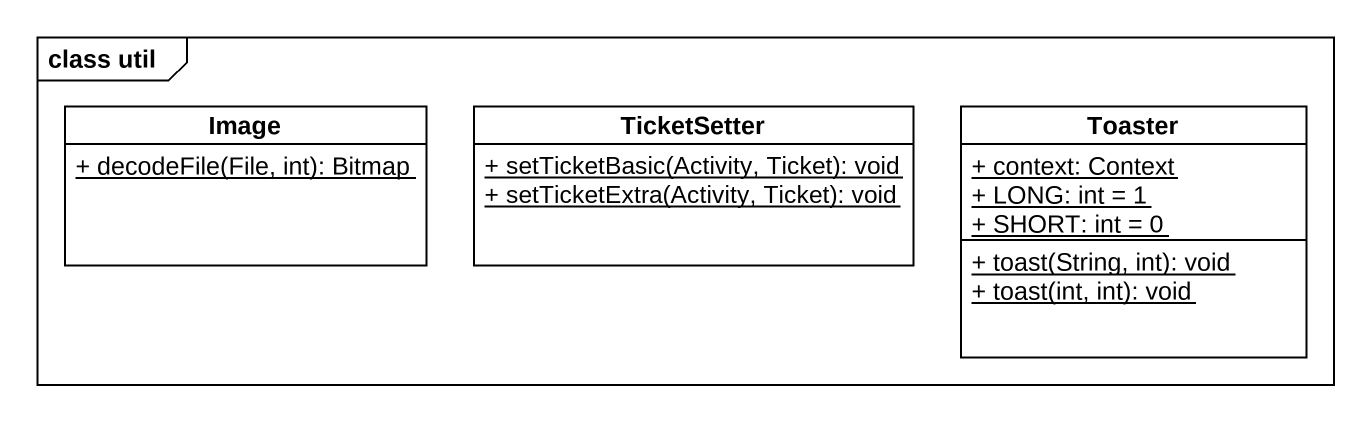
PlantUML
@startuml
mainframe class util
hide circle
hide empty members
skinparam classAttributeIconSize 0
class Image {
  {static} + decodeFile(File, int): Bitmap
}
class TicketSetter {
  {static} + setTicketBasic(Activity, Ticket): void
  {static} + setTicketExtra(Activity, Ticket): void
}
class Toaster {
  {static} + context: Context
  {static} + LONG: int = 1
  {static} + SHORT: int = 0
  {static} + toast(String, int): void
  {static} + toast(int, int): void
}
@enduml
